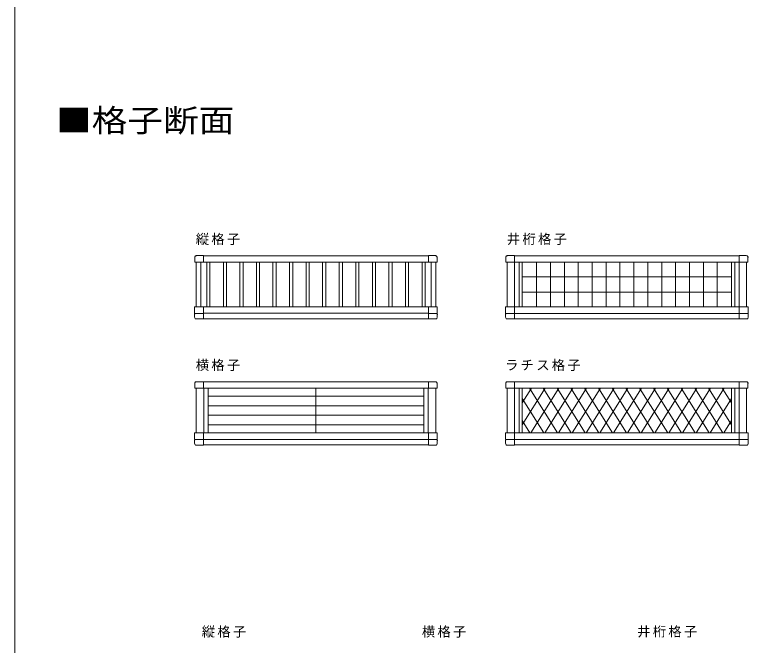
# Model space of a CAD drawing. Units: millimetres, scale not verified. Extents: x -1682 to -296, y -1188 to 1054.
# Drawn here: x -1682 to -1020, y -636 to -67 of the extents above; entities that cross this region are included whole.
import ezdxf
from ezdxf.enums import TextEntityAlignment as Align

# ---------------------------------------------------------------- set-up
doc = ezdxf.new("R2010")
doc.units = ezdxf.units.MM
doc.header["$LTSCALE"] = 4
doc.layers.add('0-1_USER1', color=7, linetype='Continuous')
doc.layers.add('0-2_YKK_ZWAK', color=7, linetype='Continuous', lineweight=9)
doc.layers.add('0-3_YKK_A1', color=4, linetype='Continuous', lineweight=9)
doc.styles.add('ＭＳ ゴシック', font='')
doc.styles.get('ＭＳ ゴシック').set_extended_font_data('MS Gothic')

msp = doc.modelspace()

# ---------------------------------------------------------------- linework, layer by layer
at = {"layer": '0-2_YKK_ZWAK'}
msp.add_line((-1682, -1188), (-1682, 996), dxfattribs=at)
at = {"layer": '0-3_YKK_A1'}
for p, q in [((-1518.799, -284.433), (-1519.031, -284.624)), ((-1518.533, -284.289), (-1518.799, -284.433)), ((-1518.239, -284.198), (-1518.533, -284.289)), ((-1517.922, -284.167), (-1518.239, -284.198)), ((-1517.922, -284.167), (-1511.572, -284.167)), ((-1511.572, -284.167), (-1511.572, -289.987)), ((-1511.572, -284.23), (-1410.226, -284.23)), ((-1308.817, -284.23), (-1410.226, -284.23)), ((-1302.467, -284.167), (-1308.817, -284.167)), ((-1308.817, -284.167), (-1308.817, -289.987)), ((-1302.15, -284.198), (-1302.467, -284.167)), ((-1301.856, -284.289), (-1302.15, -284.198)), ((-1301.59, -284.433), (-1301.856, -284.289)), ((-1301.358, -284.624), (-1301.59, -284.433)), ((-1238.306, -284.433), (-1238.538, -284.624)), ((-1238.04, -284.289), (-1238.306, -284.433)), ((-1237.746, -284.198), (-1238.04, -284.289)), ((-1237.43, -284.167), (-1237.746, -284.198)), ((-1237.43, -284.167), (-1231.058, -284.167)), ((-1231.058, -284.167), (-1231.058, -289.987)), ((-1231.058, -284.23), (-1129.733, -284.23)), ((-1028.387, -284.23), (-1129.733, -284.23)), ((-1021.974, -284.167), (-1028.387, -284.167)), ((-1028.387, -284.167), (-1028.387, -289.987)), ((-1021.658, -284.198), (-1021.974, -284.167)), ((-1021.363, -284.289), (-1021.658, -284.198)), ((-1021.097, -284.433), (-1021.363, -284.289)), ((-1020.866, -284.624), (-1021.097, -284.433)), ((-1519.457, -285.416), (-1519.489, -285.732)), ((-1519.489, -285.732), (-1519.489, -289.987)), ((-1519.489, -289.987), (-1511.572, -289.987)), ((-1519.366, -285.122), (-1519.457, -285.416)), ((-1519.222, -284.856), (-1519.366, -285.122)), ((-1519.031, -284.624), (-1519.222, -284.856)), ((-1518.155, -289.987), (-1518.155, -330.373)), ((-1514.028, -289.987), (-1514.028, -330.373)), ((-1511.572, -289.923), (-1410.226, -289.923)), ((-1508.694, -289.923), (-1508.694, -330.437)), ((-1505.857, -289.923), (-1505.857, -330.437)), ((-1493.75, -289.923), (-1493.75, -330.437)), ((-1490.914, -289.923), (-1490.914, -330.437)), ((-1478.806, -289.923), (-1478.806, -330.437)), ((-1475.991, -289.923), (-1475.991, -330.437)), ((-1463.863, -289.923), (-1463.863, -330.437)), ((-1461.048, -289.923), (-1461.048, -330.437)), ((-1448.983, -289.923), (-1448.983, -330.437)), ((-1446.104, -289.923), (-1446.104, -330.437)), ((-1434.039, -289.923), (-1434.039, -330.437)), ((-1431.16, -289.923), (-1431.16, -330.437)), ((-1419.095, -289.923), (-1419.095, -330.437)), ((-1416.217, -289.923), (-1416.217, -330.437)), ((-1308.817, -289.923), (-1410.226, -289.923)), ((-1404.173, -289.923), (-1404.173, -330.437)), ((-1401.273, -289.923), (-1401.273, -330.437)), ((-1389.229, -289.923), (-1389.229, -330.437)), ((-1386.351, -289.923), (-1386.351, -330.437)), ((-1374.285, -289.923), (-1374.285, -330.437)), ((-1371.47, -289.923), (-1371.47, -330.437)), ((-1359.342, -289.923), (-1359.342, -330.437)), ((-1356.526, -289.923), (-1356.526, -330.437)), ((-1344.398, -289.923), (-1344.398, -330.437)), ((-1341.583, -289.923), (-1341.583, -330.437)), ((-1329.454, -289.923), (-1329.454, -330.437)), ((-1326.639, -289.923), (-1326.639, -330.437)), ((-1314.532, -289.923), (-1314.532, -330.437)), ((-1311.696, -289.923), (-1311.696, -330.437)), ((-1300.9, -289.987), (-1308.817, -289.987)), ((-1306.362, -289.987), (-1306.362, -330.373)), ((-1302.213, -289.987), (-1302.213, -330.373)), ((-1301.167, -284.856), (-1301.358, -284.624)), ((-1301.023, -285.122), (-1301.167, -284.856)), ((-1300.932, -285.416), (-1301.023, -285.122)), ((-1300.9, -285.732), (-1300.932, -285.416)), ((-1300.9, -285.732), (-1300.9, -289.987)), ((-1238.964, -285.416), (-1238.996, -285.732)), ((-1238.996, -285.732), (-1238.996, -289.987)), ((-1238.996, -289.987), (-1231.058, -289.987)), ((-1238.873, -285.122), (-1238.964, -285.416)), ((-1238.729, -284.856), (-1238.873, -285.122)), ((-1238.538, -284.624), (-1238.729, -284.856)), ((-1237.662, -289.987), (-1237.662, -330.373)), ((-1231.058, -289.923), (-1129.733, -289.923)), ((-1230.995, -289.923), (-1230.995, -330.437)), ((-1227.036, -289.923), (-1227.036, -330.437)), ((-1226.994, -289.923), (-1226.994, -330.437)), ((-1224.116, -289.923), (-1224.116, -330.437)), ((-1211.204, -289.923), (-1211.204, -330.437)), ((-1198.673, -289.923), (-1198.673, -330.437)), ((-1186.121, -289.923), (-1186.121, -330.437)), ((-1173.591, -289.923), (-1173.591, -330.437)), ((-1161.039, -289.923), (-1161.039, -330.437)), ((-1148.508, -289.923), (-1148.508, -330.437)), ((-1135.956, -289.923), (-1135.956, -330.437)), ((-1028.387, -289.923), (-1129.733, -289.923)), ((-1123.426, -289.923), (-1123.426, -330.437)), ((-1110.895, -289.923), (-1110.895, -330.437)), ((-1098.343, -289.923), (-1098.343, -330.437)), ((-1085.813, -289.923), (-1085.813, -330.437)), ((-1073.261, -289.923), (-1073.261, -330.437)), ((-1060.73, -289.923), (-1060.73, -330.437)), ((-1048.178, -289.923), (-1048.178, -330.437)), ((-1035.351, -289.923), (-1035.351, -330.437)), ((-1032.473, -289.923), (-1032.473, -330.437)), ((-1032.409, -289.923), (-1032.409, -330.437)), ((-1028.451, -289.923), (-1028.451, -330.437)), ((-1020.471, -289.987), (-1028.387, -289.987)), ((-1021.784, -289.987), (-1021.784, -330.373)), ((-1020.674, -284.856), (-1020.866, -284.624)), ((-1020.53, -285.122), (-1020.674, -284.856)), ((-1020.44, -285.416), (-1020.53, -285.122)), ((-1020.471, -285.732), (-1020.471, -289.987)), ((-1020.408, -285.732), (-1020.44, -285.416)), ((-1035.351, -303.258), (-1224.116, -303.258)), ((-1035.351, -317.06), (-1224.116, -317.06)), ((-1519.722, -330.373), (-1519.722, -336.258)), ((-1511.572, -330.373), (-1519.722, -330.373)), ((-1511.572, -341.295), (-1511.572, -330.373)), ((-1511.572, -330.437), (-1410.226, -330.437)), ((-1308.817, -330.437), (-1410.226, -330.437)), ((-1308.817, -330.373), (-1300.731, -330.373)), ((-1300.731, -330.373), (-1300.731, -336.258)), ((-1239.228, -330.373), (-1239.228, -336.258)), ((-1231.058, -330.373), (-1239.228, -330.373)), ((-1231.058, -341.295), (-1231.058, -330.373)), ((-1231.058, -330.437), (-1129.733, -330.437)), ((-1028.387, -330.437), (-1129.733, -330.437)), ((-1028.387, -330.373), (-1020.217, -330.373)), ((-1020.217, -330.373), (-1020.217, -336.258)), ((-1519.722, -336.258), (-1511.572, -336.258)), ((-1519.711, -337.039), (-1519.722, -337.146)), ((-1519.722, -337.146), (-1519.722, -339.792)), ((-1519.681, -336.939), (-1519.711, -337.039)), ((-1519.632, -336.849), (-1519.681, -336.939)), ((-1519.568, -336.771), (-1519.632, -336.849)), ((-1519.49, -336.707), (-1519.568, -336.771)), ((-1519.4, -336.659), (-1519.49, -336.707)), ((-1519.3, -336.628), (-1519.4, -336.659)), ((-1519.192, -336.617), (-1519.3, -336.628)), ((-1519.129, -336.258), (-1519.129, -336.617)), ((-1511.572, -336.194), (-1410.226, -336.194)), ((-1308.817, -336.194), (-1410.226, -336.194)), ((-1300.731, -336.258), (-1308.817, -336.258)), ((-1301.26, -336.258), (-1301.26, -336.617)), ((-1301.089, -336.628), (-1301.197, -336.617)), ((-1300.989, -336.659), (-1301.089, -336.628)), ((-1300.899, -336.707), (-1300.989, -336.659)), ((-1300.821, -336.771), (-1300.899, -336.707)), ((-1300.757, -336.849), (-1300.821, -336.771)), ((-1300.709, -336.939), (-1300.757, -336.849)), ((-1300.731, -337.146), (-1300.731, -339.792)), ((-1300.678, -337.039), (-1300.709, -336.939)), ((-1300.668, -337.146), (-1300.678, -337.039)), ((-1239.228, -336.258), (-1231.058, -336.258)), ((-1239.217, -337.039), (-1239.228, -337.146)), ((-1239.228, -337.146), (-1239.228, -339.792)), ((-1239.184, -336.939), (-1239.217, -337.039)), ((-1239.132, -336.849), (-1239.184, -336.939)), ((-1239.065, -336.771), (-1239.132, -336.849)), ((-1238.982, -336.707), (-1239.065, -336.771)), ((-1238.889, -336.659), (-1238.982, -336.707)), ((-1238.787, -336.628), (-1238.889, -336.659)), ((-1238.678, -336.617), (-1238.787, -336.628)), ((-1238.615, -336.258), (-1238.615, -336.617)), ((-1231.058, -336.321), (-1129.733, -336.321)), ((-1028.387, -336.321), (-1129.733, -336.321)), ((-1020.217, -336.258), (-1028.387, -336.258)), ((-1020.767, -336.258), (-1020.767, -336.617)), ((-1020.596, -336.628), (-1020.704, -336.617)), ((-1020.496, -336.659), (-1020.596, -336.628)), ((-1020.406, -336.707), (-1020.496, -336.659)), ((-1020.328, -336.771), (-1020.406, -336.707)), ((-1020.264, -336.849), (-1020.328, -336.771)), ((-1020.216, -336.939), (-1020.264, -336.849)), ((-1020.217, -337.146), (-1020.217, -339.792)), ((-1020.185, -337.039), (-1020.216, -336.939)), ((-1020.175, -337.146), (-1020.185, -337.039)), ((-1519.722, -339.792), (-1519.192, -340.999)), ((-1519.213, -340.956), (-1519.17, -341.032)), ((-1519.17, -341.032), (-1519.119, -341.099)), ((-1519.119, -341.099), (-1518.999, -341.205)), ((-1518.999, -341.205), (-1518.931, -341.244)), ((-1518.931, -341.244), (-1518.859, -341.272)), ((-1518.859, -341.272), (-1518.784, -341.289)), ((-1518.784, -341.289), (-1518.706, -341.295)), ((-1518.706, -341.295), (-1511.572, -341.295)), ((-1511.572, -341.232), (-1410.226, -341.232)), ((-1308.817, -341.232), (-1410.226, -341.232)), ((-1301.684, -341.295), (-1301.599, -341.289)), ((-1301.599, -341.289), (-1301.518, -341.272)), ((-1301.518, -341.272), (-1301.443, -341.244)), ((-1301.443, -341.244), (-1301.374, -341.205)), ((-1301.374, -341.205), (-1301.313, -341.157)), ((-1301.313, -341.157), (-1301.212, -341.032)), ((-1301.212, -341.032), (-1301.176, -340.956)), ((-1300.731, -339.792), (-1301.197, -340.999)), ((-1239.228, -339.792), (-1238.742, -340.999)), ((-1238.763, -340.956), (-1238.726, -341.032)), ((-1238.726, -341.032), (-1238.681, -341.099)), ((-1238.681, -341.099), (-1238.564, -341.205)), ((-1238.564, -341.205), (-1238.496, -341.244)), ((-1238.496, -341.244), (-1238.421, -341.272)), ((-1238.421, -341.272), (-1238.34, -341.289)), ((-1238.34, -341.289), (-1238.255, -341.295)), ((-1238.255, -341.295), (-1231.058, -341.295)), ((-1231.058, -341.232), (-1129.733, -341.232)), ((-1028.387, -341.232), (-1129.733, -341.232)), ((-1021.191, -341.295), (-1021.106, -341.289)), ((-1021.106, -341.289), (-1021.025, -341.272)), ((-1021.025, -341.272), (-1020.95, -341.244)), ((-1020.95, -341.244), (-1020.881, -341.205)), ((-1020.881, -341.205), (-1020.819, -341.157)), ((-1020.819, -341.157), (-1020.719, -341.032)), ((-1020.719, -341.032), (-1020.683, -340.956)), ((-1020.217, -339.792), (-1020.704, -340.999)), ((-1519.457, -399.118), (-1519.489, -399.434)), ((-1519.366, -398.824), (-1519.457, -399.118)), ((-1519.222, -398.557), (-1519.366, -398.824)), ((-1519.031, -398.326), (-1519.222, -398.557)), ((-1518.799, -398.135), (-1519.031, -398.326)), ((-1518.533, -397.991), (-1518.799, -398.135)), ((-1518.239, -397.9), (-1518.533, -397.991)), ((-1517.922, -397.868), (-1518.239, -397.9)), ((-1518.155, -403.689), (-1518.155, -444.075)), ((-1517.922, -397.868), (-1511.572, -397.868)), ((-1511.572, -397.868), (-1511.572, -403.689)), ((-1511.572, -397.931), (-1410.226, -397.931)), ((-1511.572, -403.646), (-1410.226, -403.646)), ((-1511.509, -403.646), (-1511.509, -444.075)), ((-1507.487, -403.646), (-1507.487, -444.075)), ((-1507.424, -403.646), (-1507.424, -444.075)), ((-1507.424, -403.646), (-1312.966, -403.646)), ((-1308.817, -397.931), (-1410.226, -397.931)), ((-1410.226, -403.646), (-1410.226, -444.075)), ((-1308.817, -403.646), (-1410.226, -403.646)), ((-1312.966, -403.646), (-1312.966, -444.075)), ((-1312.902, -403.646), (-1312.902, -444.075)), ((-1308.88, -403.646), (-1308.88, -444.075)), ((-1308.817, -397.868), (-1308.817, -403.689)), ((-1302.467, -397.868), (-1308.817, -397.868)), ((-1300.9, -403.689), (-1308.817, -403.689)), ((-1302.15, -397.9), (-1302.467, -397.868)), ((-1302.213, -403.689), (-1302.213, -444.075)), ((-1301.856, -397.991), (-1302.15, -397.9)), ((-1301.59, -398.135), (-1301.856, -397.991)), ((-1301.358, -398.326), (-1301.59, -398.135)), ((-1301.167, -398.557), (-1301.358, -398.326)), ((-1301.023, -398.824), (-1301.167, -398.557)), ((-1300.932, -399.118), (-1301.023, -398.824)), ((-1300.9, -399.434), (-1300.932, -399.118)), ((-1300.9, -399.434), (-1300.9, -403.689)), ((-1238.964, -399.118), (-1238.996, -399.434)), ((-1238.996, -399.434), (-1238.996, -403.689)), ((-1238.996, -403.689), (-1231.058, -403.689)), ((-1238.873, -398.824), (-1238.964, -399.118)), ((-1238.729, -398.557), (-1238.873, -398.824)), ((-1238.538, -398.326), (-1238.729, -398.557)), ((-1238.306, -398.135), (-1238.538, -398.326)), ((-1238.04, -397.991), (-1238.306, -398.135)), ((-1237.746, -397.9), (-1238.04, -397.991)), ((-1237.43, -397.868), (-1237.746, -397.9)), ((-1237.662, -403.689), (-1237.662, -444.075)), ((-1237.43, -397.868), (-1231.058, -397.868)), ((-1231.058, -397.868), (-1231.058, -403.689)), ((-1231.058, -397.931), (-1129.733, -397.931)), ((-1231.058, -403.646), (-1129.733, -403.646)), ((-1230.995, -403.646), (-1230.995, -444.075)), ((-1227.036, -403.646), (-1227.036, -444.075)), ((-1226.994, -403.646), (-1226.994, -444.075)), ((-1226.994, -403.646), (-1032.473, -403.646)), ((-1224.116, -403.646), (-1224.116, -444.075)), ((-1215.818, -403.646), (-1224.116, -416.897)), ((-1203.414, -403.646), (-1224.116, -436.814)), ((-1192.302, -444.075), (-1217.575, -403.646)), ((-1190.99, -403.646), (-1216.242, -444.075)), ((-1179.877, -444.075), (-1205.15, -403.646)), ((-1178.501, -403.646), (-1203.817, -444.075)), ((-1167.474, -444.075), (-1192.725, -403.646)), ((-1166.076, -403.646), (-1191.413, -444.075)), ((-1155.049, -444.075), (-1180.301, -403.646)), ((-1153.673, -403.646), (-1178.988, -444.075)), ((-1142.624, -444.075), (-1167.876, -403.646)), ((-1141.248, -403.646), (-1166.564, -444.075)), ((-1130.136, -444.075), (-1155.472, -403.646)), ((-1128.823, -403.646), (-1154.139, -444.075)), ((-1141.671, -444.075), (-1116.398, -403.646)), ((-1130.622, -403.646), (-1105.307, -444.075)), ((-1028.387, -397.931), (-1129.733, -397.931)), ((-1028.387, -403.646), (-1129.733, -403.646)), ((-1129.247, -444.075), (-1103.995, -403.646)), ((-1118.198, -403.646), (-1092.882, -444.075)), ((-1116.822, -444.075), (-1091.57, -403.646)), ((-1105.794, -403.646), (-1080.458, -444.075)), ((-1104.397, -444.075), (-1079.145, -403.646)), ((-1093.305, -403.646), (-1068.054, -444.075)), ((-1091.993, -444.075), (-1066.72, -403.646)), ((-1080.881, -403.646), (-1055.629, -444.075)), ((-1079.568, -444.075), (-1054.253, -403.646)), ((-1068.456, -403.646), (-1043.204, -444.075)), ((-1067.144, -444.075), (-1041.828, -403.646)), ((-1056.052, -403.646), (-1035.351, -436.814)), ((-1043.627, -403.646), (-1035.351, -416.897)), ((-1035.351, -403.646), (-1035.351, -444.075)), ((-1032.473, -403.646), (-1032.473, -444.075)), ((-1032.409, -403.646), (-1032.409, -444.075)), ((-1028.451, -403.646), (-1028.451, -444.075)), ((-1028.387, -397.868), (-1028.387, -403.689)), ((-1021.974, -397.868), (-1028.387, -397.868)), ((-1020.471, -403.689), (-1028.387, -403.689)), ((-1021.658, -397.9), (-1021.974, -397.868)), ((-1021.784, -403.689), (-1021.784, -444.075)), ((-1021.363, -397.991), (-1021.658, -397.9)), ((-1021.097, -398.135), (-1021.363, -397.991)), ((-1020.866, -398.326), (-1021.097, -398.135)), ((-1020.674, -398.557), (-1020.866, -398.326)), ((-1020.53, -398.824), (-1020.674, -398.557)), ((-1020.44, -399.118), (-1020.53, -398.824)), ((-1020.471, -399.434), (-1020.471, -403.689)), ((-1020.408, -399.434), (-1020.44, -399.118)), ((-1312.902, -410.906), (-1507.424, -410.906)), ((-1204.727, -444.075), (-1224.116, -413.108)), ((-1054.719, -444.075), (-1035.351, -413.108)), ((-1312.902, -419.543), (-1507.424, -419.543)), ((-1312.902, -428.179), (-1507.424, -428.179)), ((-1217.152, -444.075), (-1224.116, -432.983)), ((-1042.315, -444.075), (-1035.351, -432.983)), ((-1312.902, -436.814), (-1507.424, -436.814)), ((-1519.722, -444.075), (-1519.722, -449.959)), ((-1511.572, -444.075), (-1519.722, -444.075)), ((-1519.722, -449.959), (-1511.572, -449.959)), ((-1519.129, -449.959), (-1519.129, -450.319)), ((-1511.572, -454.997), (-1511.572, -444.075)), ((-1511.572, -444.075), (-1410.226, -444.075)), ((-1511.572, -450.023), (-1410.226, -450.023)), ((-1507.424, -444.075), (-1312.966, -444.075)), ((-1308.817, -444.075), (-1410.226, -444.075)), ((-1308.817, -450.023), (-1410.226, -450.023)), ((-1308.817, -454.997), (-1308.817, -444.075)), ((-1308.817, -444.075), (-1300.731, -444.075)), ((-1300.731, -449.959), (-1308.817, -449.959)), ((-1301.26, -449.959), (-1301.26, -450.319)), ((-1300.731, -444.075), (-1300.731, -449.959)), ((-1239.228, -444.075), (-1239.228, -449.959)), ((-1231.058, -444.075), (-1239.228, -444.075)), ((-1239.228, -449.959), (-1231.058, -449.959)), ((-1238.615, -449.959), (-1238.615, -450.319)), ((-1231.058, -454.997), (-1231.058, -444.075)), ((-1231.058, -444.075), (-1129.733, -444.075)), ((-1231.058, -450.023), (-1129.733, -450.023)), ((-1226.994, -444.075), (-1032.473, -444.075)), ((-1217.385, -443.779), (-1217.575, -444.075)), ((-1204.96, -443.779), (-1205.15, -444.075)), ((-1192.535, -443.779), (-1192.725, -444.075)), ((-1180.131, -443.779), (-1180.301, -444.075)), ((-1167.643, -443.779), (-1167.876, -444.075)), ((-1155.218, -443.779), (-1155.472, -444.075)), ((-1142.814, -443.779), (-1143.047, -444.075)), ((-1130.622, -444.075), (-1130.39, -443.779)), ((-1028.387, -444.075), (-1129.733, -444.075)), ((-1028.387, -450.023), (-1129.733, -450.023)), ((-1118.198, -444.075), (-1117.965, -443.779)), ((-1105.794, -444.075), (-1105.54, -443.779)), ((-1093.305, -444.075), (-1093.115, -443.779)), ((-1080.881, -444.075), (-1080.711, -443.779)), ((-1068.456, -444.075), (-1068.287, -443.779)), ((-1056.052, -444.075), (-1055.862, -443.779)), ((-1043.627, -444.075), (-1043.394, -443.779)), ((-1028.387, -454.997), (-1028.387, -444.075)), ((-1028.387, -444.075), (-1020.217, -444.075)), ((-1020.217, -449.959), (-1028.387, -449.959)), ((-1020.767, -449.959), (-1020.767, -450.319)), ((-1020.217, -444.075), (-1020.217, -449.959)), ((-1519.711, -450.74), (-1519.722, -450.848)), ((-1519.722, -450.848), (-1519.722, -453.43)), ((-1519.722, -453.43), (-1519.192, -454.7)), ((-1519.681, -450.64), (-1519.711, -450.74)), ((-1519.632, -450.55), (-1519.681, -450.64)), ((-1519.568, -450.472), (-1519.632, -450.55)), ((-1519.49, -450.408), (-1519.568, -450.472)), ((-1519.4, -450.36), (-1519.49, -450.408)), ((-1519.3, -450.329), (-1519.4, -450.36)), ((-1519.192, -450.319), (-1519.3, -450.329)), ((-1519.213, -454.658), (-1519.17, -454.733)), ((-1519.17, -454.733), (-1519.119, -454.8)), ((-1519.119, -454.8), (-1518.999, -454.907)), ((-1518.999, -454.907), (-1518.931, -454.945)), ((-1518.931, -454.945), (-1518.859, -454.973)), ((-1518.859, -454.973), (-1518.784, -454.991)), ((-1518.784, -454.991), (-1518.706, -454.997)), ((-1518.706, -454.997), (-1511.572, -454.997)), ((-1511.572, -454.933), (-1410.226, -454.933)), ((-1308.817, -454.933), (-1410.226, -454.933)), ((-1301.684, -454.997), (-1308.817, -454.997)), ((-1301.684, -454.997), (-1301.599, -454.991)), ((-1301.599, -454.991), (-1301.518, -454.973)), ((-1301.518, -454.973), (-1301.443, -454.945)), ((-1301.443, -454.945), (-1301.374, -454.907)), ((-1301.374, -454.907), (-1301.313, -454.858)), ((-1301.313, -454.858), (-1301.212, -454.733)), ((-1301.212, -454.733), (-1301.176, -454.658)), ((-1301.089, -450.329), (-1301.197, -450.319)), ((-1300.989, -450.36), (-1301.089, -450.329)), ((-1300.899, -450.408), (-1300.989, -450.36)), ((-1300.821, -450.472), (-1300.899, -450.408)), ((-1300.757, -450.55), (-1300.821, -450.472)), ((-1300.709, -450.64), (-1300.757, -450.55)), ((-1300.678, -450.74), (-1300.709, -450.64)), ((-1300.668, -450.848), (-1300.678, -450.74)), ((-1239.217, -450.74), (-1239.228, -450.848)), ((-1239.184, -450.64), (-1239.217, -450.74)), ((-1239.132, -450.55), (-1239.184, -450.64)), ((-1239.065, -450.472), (-1239.132, -450.55)), ((-1238.982, -450.408), (-1239.065, -450.472)), ((-1238.889, -450.36), (-1238.982, -450.408)), ((-1238.787, -450.329), (-1238.889, -450.36)), ((-1238.678, -450.319), (-1238.787, -450.329)), ((-1238.763, -454.658), (-1238.726, -454.733)), ((-1238.726, -454.733), (-1238.681, -454.8)), ((-1238.681, -454.8), (-1238.564, -454.907)), ((-1238.564, -454.907), (-1238.496, -454.945)), ((-1238.496, -454.945), (-1238.421, -454.973)), ((-1238.421, -454.973), (-1238.34, -454.991)), ((-1238.34, -454.991), (-1238.255, -454.997)), ((-1238.255, -454.997), (-1231.058, -454.997)), ((-1231.058, -454.933), (-1129.733, -454.933)), ((-1028.387, -454.933), (-1129.733, -454.933)), ((-1021.191, -454.997), (-1028.387, -454.997)), ((-1021.191, -454.997), (-1021.106, -454.991)), ((-1021.106, -454.991), (-1021.025, -454.973)), ((-1021.025, -454.973), (-1020.95, -454.945)), ((-1020.95, -454.945), (-1020.881, -454.907)), ((-1020.881, -454.907), (-1020.819, -454.858)), ((-1020.819, -454.858), (-1020.719, -454.733)), ((-1020.719, -454.733), (-1020.683, -454.658)), ((-1020.596, -450.329), (-1020.704, -450.319)), ((-1020.496, -450.36), (-1020.596, -450.329)), ((-1020.406, -450.408), (-1020.496, -450.36)), ((-1020.328, -450.472), (-1020.406, -450.408)), ((-1020.264, -450.55), (-1020.328, -450.472)), ((-1020.216, -450.64), (-1020.264, -450.55)), ((-1020.185, -450.74), (-1020.216, -450.64)), ((-1020.175, -450.848), (-1020.185, -450.74))]:
    msp.add_line(p, q, dxfattribs=at)
for points in [[(-1301.684, -341.295), (-1308.817, -341.295), (-1308.817, -330.373)], [(-1021.191, -341.295), (-1028.387, -341.295), (-1028.387, -330.373)], [(-1519.489, -399.434), (-1519.489, -403.689), (-1511.572, -403.689)], [(-1117.732, -444.075), (-1143.047, -403.646), (-1117.732, -444.075)], [(-1300.731, -450.848), (-1300.731, -453.43), (-1301.197, -454.7)], [(-1239.228, -450.848), (-1239.228, -453.43), (-1238.742, -454.7)], [(-1020.217, -450.848), (-1020.217, -453.43), (-1020.704, -454.7)]]:
    msp.add_lwpolyline(points, dxfattribs=at)

# ---------------------------------------------------------------- texts
at = {"layer": '0-1_USER1', "color": 2, "style": 'ＭＳ ゴシック', "width": 1.15}
msp.add_text('■格子断面', height=20.53, dxfattribs=at).set_placement((-1644.755, -178.637), align=Align.BOTTOM_LEFT)
at = {"layer": '0-1_USER1', "char_height": 8.798, "attachment_point": 7, "style": 'ＭＳ ゴシック'}
for s, insert in [('\\T1.17;縦格子', (-1518.625, -274.58)), ('\\T1.17;井桁格子', (-1237.95, -274.58)), ('\\T1.17;横格子', (-1518.625, -388.269)), ('\\T1.17;ラチス格子', (-1239.593, -388.269)), ('\\T1.17;縦格子', (-1513.215, -628.717)), ('\\T1.17;横格子', (-1314.675, -628.717)), ('\\T1.17;井桁格子', (-1120.368, -628.717))]:
    msp.add_mtext(s, dxfattribs=dict(at, insert=insert))

doc.saveas('drawing.dxf')
